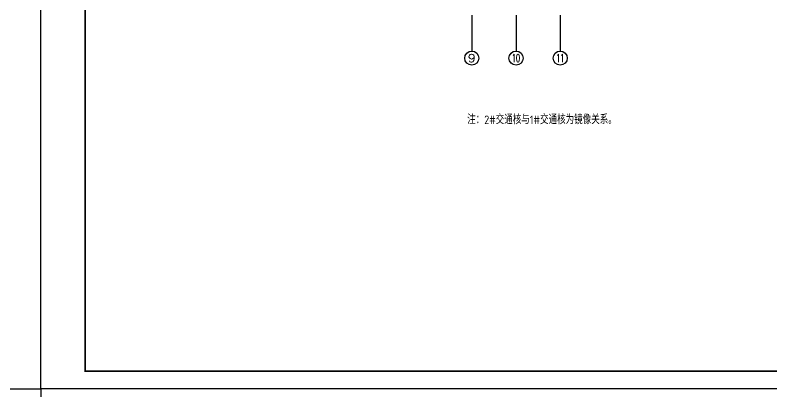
# Model space of a CAD drawing. Extents: x -518115 to 1124316, y -209821 to 1628073.
# Drawn here: x 946700 to 968090, y 42511 to 53162 of the extents above; entities that cross this region are included whole.
import ezdxf
from ezdxf.enums import TextEntityAlignment as Align

# ---------------------------------------------------------------- set-up
doc = ezdxf.new("R2010")
doc.units = 0
doc.header["$LTSCALE"] = 1000
doc.header["$MEASUREMENT"] = 0
for name, color, linetype in [('AXIS', 3, 'Continuous'), ('AXIS_TEXT', 4, 'Continuous'), ('PUB_TEXT', 4, 'Continuous'), ('text', 7, 'Continuous'), ('图框', 140, 'Continuous')]:
    doc.layers.add(name, color=color, linetype=linetype)
doc.layers.add('yichutu', color=7, linetype='Continuous', true_color=0xffffff, plot=False)
doc.styles.add('_TCH_AXIS', font='COMPLEX', dxfattribs={"bigfont": 'GBCBIG'})
doc.styles.add('COMPLEX', font='COMPLEX')
doc.styles.get("Standard").update_dxf_attribs({"font": 'gbenor.shx', "bigfont": 'gbcbig.shx'})

# ---------------------------------------------------------------- blocks, each defined once
blk = doc.blocks.new('A$C549D2611')
at = {"layer": '图框'}
blk.add_lwpolyline([(0, 0), (42050, 0), (42050, -29700), (0, -29700)], close=True, dxfattribs=at)
blk.add_lwpolyline([(0, 0), (42050, 0), (42050, -29700), (0, -29700)], close=True, dxfattribs=at)
at = {"layer": '图框', "const_width": 50}
blk.add_lwpolyline([(41550, -29200), (41550, -500), (1250, -500), (1250, -29200)], close=True, dxfattribs=at)
blk = doc.blocks.new('_AXISO')
blk.add_circle((0, 0), 0.5)
at = {"layer": 'AXIS_TEXT', "style": 'COMPLEX', "width": 1.041667}
blk.add_attdef('A', text='', height=0.56, dxfattribs=at).set_placement((-0.25, -0.28), (0.25, -0.28), align=Align.FIT)
blk = doc.blocks.new('yct-841-594-84100-59399.9999999999-100-1000.0')
at = {"layer": 'yichutu', "color": 7, "true_color": 0xffffff}
blk.add_lwpolyline([(0, 0), (0, 59400), (84100, 59400), (84100, 0)], close=True, dxfattribs=at)

msp = doc.modelspace()

# ---------------------------------------------------------------- linework, layer by layer
at = {"layer": 'AXIS'}
for p, q in [((959608.3, 53162.4), (959608.3, 52147.8)), ((960857.9, 53162.4), (960857.9, 52147.8)), ((962108.3, 53162.4), (962108.3, 52147.8))]:
    msp.add_line(p, q, dxfattribs=at)
at = {"layer": 'text', "color": 2}
msp.add_lwpolyline([(947430.5, 24790.1), (916430.5, 24790.1), (916430.5, 42598.4), (947430.5, 42598.4)], close=True, dxfattribs=at)

# ---------------------------------------------------------------- block references
msp.add_blockref('A$C549D2611', (947430.5, 72298.4))
at = {"layer": 'AXIS'}
ref = msp.add_blockref('_AXISO', (959608.3, 51947.8), dxfattribs=dict(at, xscale=400, yscale=400, zscale=400))
ref.add_attrib('A', '9', dxfattribs={"layer": 'AXIS_TEXT', "height": 226.3, "style": '_TCH_AXIS', "width": 1.5}).set_placement((959495.2, 51834.6), (959721.5, 51834.6), align=Align.FIT)
ref = msp.add_blockref('_AXISO', (960857.9, 51947.8), dxfattribs=dict(at, xscale=400, yscale=400, zscale=400))
ref.add_attrib('A', '10', dxfattribs={"layer": 'AXIS_TEXT', "height": 226.27, "style": '_TCH_AXIS', "width": 0.724138}).set_placement((960744.7, 51834.6), (960971, 51834.6), align=Align.FIT)
ref = msp.add_blockref('_AXISO', (962108.3, 51947.8), dxfattribs=dict(at, xscale=400, yscale=400, zscale=400))
ref.add_attrib('A', '11', dxfattribs={"layer": 'AXIS_TEXT', "height": 226.27, "style": '_TCH_AXIS', "width": 0.875}).set_placement((961995.2, 51834.6), (962221.5, 51834.6), align=Align.FIT)
at = {"layer": 'yichutu', "xscale": 0.5, "yscale": 0.5, "zscale": 0.5}
msp.add_blockref('yct-841-594-84100-59399.9999999999-100-1000.0', (947430.5, 42598.4), dxfattribs=at)

# ---------------------------------------------------------------- texts
at = {"layer": 'PUB_TEXT', "color": 1}
msp.add_text('注：2#交通核与1#交通核为镜像关系。', height=241.135, dxfattribs=at).set_placement((959478.3, 50082.9))

doc.saveas('drawing.dxf')
